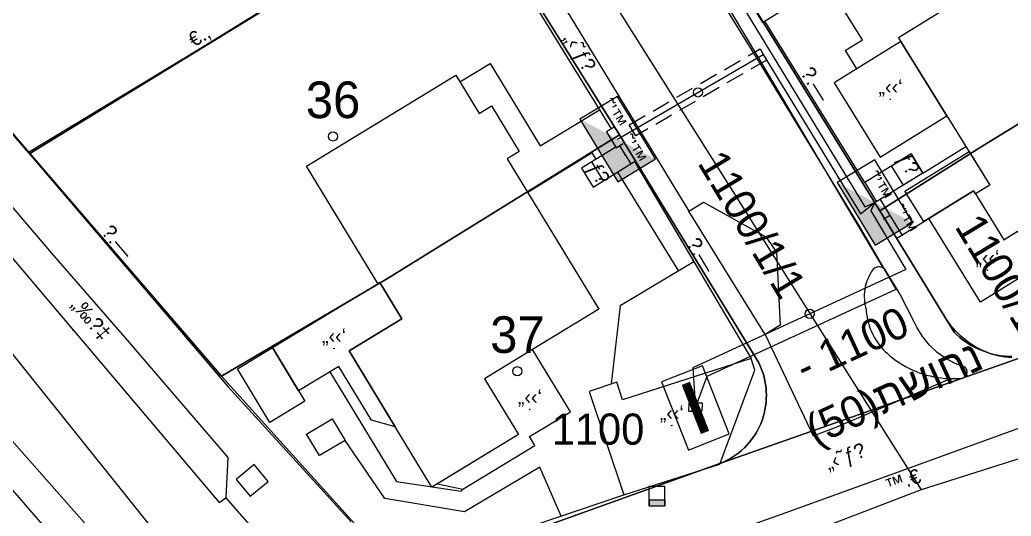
# Model space of a CAD drawing. Header units: metres. Extents: x 218299 to 220222, y 572714 to 574340.
# Drawn here: x 218896.3 to 218950.4, y 573166.8 to 573193.9 of the extents above; entities that cross this region are included whole.
import ezdxf
from ezdxf.enums import TextEntityAlignment as Align

# ---------------------------------------------------------------- set-up
doc = ezdxf.new("R2010")
doc.units = ezdxf.units.M
doc.header["$MEASUREMENT"] = 0
doc.linetypes.add('DASH15', pattern=[1.5, 1, -0.5])
for name, color, linetype in [('1602', 44, 'Continuous'), ('1603', 44, 'Continuous'), ('6091', 102, 'CABLEUNDEXIST03'), ('6151', 102, 'CABLEUNDEXIST03'), ('6241', 7, 'Continuous'), ('6261', 7, 'Continuous'), ('6701', 7, 'DASH15'), ('6910', 102, 'Continuous'), ('6916', 7, 'Continuous'), ('A_POINTS', 2, 'Continuous'), ('M2200', 253, 'Continuous'), ('M2207', 253, 'Continuous'), ('M2401', 7, 'Continuous'), ('M2404', 7, 'Continuous'), ('M2407', 253, 'Continuous'), ('M2408', 253, 'Continuous'), ('M2412', 253, 'Continuous'), ('M2420', 253, 'Continuous'), ('M2430', 253, 'Continuous'), ('M2601', 253, 'Continuous'), ('M2602', 253, 'Continuous'), ('M2605', 253, 'Continuous'), ('M2612', 253, 'Continuous'), ('M5235', 253, 'Continuous'), ('M5250', 253, 'Continuous')]:
    doc.layers.add(name, color=color, linetype=linetype)
doc.styles.add('HEBTXT', font='HEBTXT')
doc.styles.add('MAVAT_HEBTXT', font='HEBTXT')
doc.linetypes.add('CABLEUNDEXIST03', pattern='A,3.5,[222,elecad.shx,S=0.01,R=0,X=0,Y=0],1.5', length=5)

# ---------------------------------------------------------------- blocks, each defined once
blk = doc.blocks.new('6261')
blk.add_lwpolyline([(-2, -1.2), (2, -1.2), (2, 1.2), (-2, 1.2)], close=True)
at = {"color": 0}
blk.add_solid([(2, 1.2), (-2, -1.2), (2, -1.2)], dxfattribs=at)
at = {"color": 0, "style": 'HEBTXT'}
blk.add_attdef('PIL_NAME', (2.689, 2.418), '', height=1.7, dxfattribs=at)
at = {"style": 'HEBTXT'}
blk.add_attdef('CAMUT_MONIM', (2.489, 0.218), '', height=1.7, dxfattribs=at)
at = {"color": 0, "style": 'HEBTXT', "flags": 1}
for tag, p in [('TYPE', (2.585, -1.773)), ('MAP_TYPE', (2.689, -3.782))]:
    blk.add_attdef(tag, p, '', height=1.7, dxfattribs=at)
blk = doc.blocks.new('6910')
at = {"layer": 'A_POINTS'}
blk.add_circle((0, 0), 0.25, dxfattribs=at)
at = {"color": 0, "style": 'HEBTXT', "flags": 1}
blk.add_attdef('CODE', (-2.918, 6.399), '', height=1.7, dxfattribs=at)
at = {"color": 0, "style": 'HEBTXT'}
for tag, p in [('PATH', (0.169, 4.708)), ('HTCH', (0.169, 2.708))]:
    blk.add_attdef(tag, text='', height=1.7, dxfattribs=at).set_placement(p, align=Align.MIDDLE_CENTER)
blk = doc.blocks.new('6241')
at = {"color": 0}
blk.add_lwpolyline([(-2, -1.2), (2, -1.2), (2, 1.2), (-2, 1.2)], close=True, dxfattribs=at)
blk.add_lwpolyline([(-2, -1.2), (2, -1.2), (2, 1.2), (-2, 1.2)], close=True, dxfattribs=at)
at = {"color": 0, "const_width": 0.48}
blk.add_lwpolyline([(-1.44, 0), (1.44, 0)], dxfattribs=at)
blk.add_lwpolyline([(-1.44, 0), (1.44, 0)], dxfattribs=at)
at = {"color": 0, "style": 'HEBTXT'}
blk.add_attdef('PIL_NAME', (2.42, 1.776), '', height=1.7, dxfattribs=at)
at = {"color": 0, "style": 'HEBTXT', "flags": 1}
for tag, p in [('TYPE', (2.43, -0.61)), ('MAP_TYPE', (2.423, -2.677))]:
    blk.add_attdef(tag, p, '', height=1.7, dxfattribs=at)
blk = doc.blocks.new('6916')
at = {"layer": 'A_POINTS'}
blk.add_circle((0, 0), 0.25, dxfattribs=at)
at = {"color": 0, "style": 'HEBTXT'}
for tag, p in [('HTCH', (0.006, 3.527)), ('PIPE', (0.049, 1.33))]:
    blk.add_attdef(tag, text='', height=1.7, dxfattribs=at).set_placement(p, align=Align.MIDDLE_CENTER)
blk = doc.blocks.new('1603')
at = {"layer": 'A_POINTS'}
blk.add_circle((0, 0), 0.25, dxfattribs=at)
at = {"color": 0, "style": 'HEBTXT'}
blk.add_attdef('PARCEL_NUM', text='', height=2, dxfattribs=at).set_placement((0, 1), align=Align.CENTER)
at = {"color": 0, "style": 'HEBTXT', "flags": 1}
blk.add_attdef('LOT_NUM', text='', height=2, dxfattribs=at).set_placement((0, -2.5), align=Align.CENTER)
blk = doc.blocks.new('M2404')
blk.add_circle((0, 0), 0.025)
at = {"style": 'MAVAT_HEBTXT'}
blk.add_attdef('NAME', text='', height=0.8, dxfattribs=at).set_placement((0, 1.59), align=Align.MIDDLE)
blk = doc.blocks.new('M2408')
blk.add_circle((0, 0), 0.025)
at = {"style": 'MAVAT_HEBTXT'}
blk.add_attdef('NAME', text='', height=0.8, dxfattribs=at).set_placement((0, 1.59), align=Align.MIDDLE)
blk = doc.blocks.new('M2602')
blk.add_circle((0, 0), 0.025)
at = {"style": 'MAVAT_HEBTXT'}
blk.add_attdef('NAME', text='', height=0.8, dxfattribs=at).set_placement((0, 1.59), align=Align.MIDDLE)
blk = doc.blocks.new('M2605')
blk.add_circle((0, 0), 0.025)
at = {"style": 'MAVAT_HEBTXT'}
blk.add_attdef('NAME', text='', height=0.8, dxfattribs=at).set_placement((0, 1.59), align=Align.MIDDLE)
blk = doc.blocks.new('M2612')
blk.add_circle((0, 0), 0.025)
at = {"style": 'MAVAT_HEBTXT'}
blk.add_attdef('NAME', text='', height=0.8, dxfattribs=at).set_placement((0, 1.59), align=Align.MIDDLE)
blk = doc.blocks.new('M2207')
blk.add_circle((0, 0), 0.025)
at = {"style": 'MAVAT_HEBTXT'}
blk.add_attdef('NAME', text='', height=0.8, dxfattribs=at).set_placement((0, 1.59), align=Align.MIDDLE)
blk = doc.blocks.new('M2412')
blk.add_circle((0, 0), 0.025)
at = {"style": 'MAVAT_HEBTXT'}
blk.add_attdef('NAME', text='', height=0.8, dxfattribs=at).set_placement((0, 1.59), align=Align.MIDDLE)
blk = doc.blocks.new('M5250')
blk.add_circle((0, 0), 0.025)
at = {"style": 'MAVAT_HEBTXT'}
blk.add_attdef('NAME', text='', height=0.8, dxfattribs=at).set_placement((0, 1.25), align=Align.MIDDLE)
blk = doc.blocks.new('M2430')
blk.add_circle((0, 0), 0.025)
at = {"style": 'MAVAT_HEBTXT'}
blk.add_attdef('NAME', text='', height=0.8, dxfattribs=at).set_placement((0, 1.25), align=Align.MIDDLE)
blk = doc.blocks.new('*U89')
at = {"linetype": 'Continuous'}
for p, q in [((-0.85, 0), (-0.85, -0.66)), ((0.85, 0), (0.85, -0.66))]:
    blk.add_line(p, q, dxfattribs=at)
blk.add_solid([(-0.85, 0), (-0.85, -0.66), (0.85, -0.66)], dxfattribs=at)
at = {"linetype": 'Continuous', "extrusion": (0, 0, -1)}
blk.add_solid([(0.85, 0), (-0.85, 0), (-0.85, -0.66)], dxfattribs=at)
blk = doc.blocks.new('M5235')
for points in [[(-0.85, 1.47), (0.85, 1.47)], [(-0.85, -0.66), (-0.85, 1.47)], [(0.85, -0.66), (0.85, 1.47)], [(-0.85, 0), (0.85, 0)], [(-0.85, -0.66), (0.85, -0.66)]]:
    blk.add_lwpolyline(points)
at = {"linetype": 'Continuous'}
blk.add_blockref('*U89', (0, 0), dxfattribs=at)
at = {"style": 'MAVAT_HEBTXT', "flags": 1}
for tag, p in [('MARK', (0, 2.72)), ('HEIGHT', (0, -1.92)), ('NAME', (0, -4.48))]:
    blk.add_attdef(tag, text='', height=0.8, dxfattribs=at).set_placement(p, align=Align.MIDDLE)
blk = doc.blocks.new('111')
at = {"layer": 'M2200'}
for points in [[(218960.155, 573185.195, 569.355), (218954.91, 573193.668, 569.455), (218952.316, 573197.857, 569.505), (218944.269, 573192.876, 569.355), (218946.907, 573188.614, 569.275), (218949.245, 573184.838, 569.205), (218948.457, 573184.351, 568.905), (218948.457, 573184.351, 568.905), (218950.005, 573181.851, 569.055), (218950.005, 573181.851, 569.055), (218950.76, 573182.319, 569.355), (218950.76, 573182.319, 569.355), (218952.076, 573180.193, 569.355)], [(218911.929, 573185.872, 569.008), (218920.092, 573190.831, 569.008), (218921.36, 573188.744, 569.008), (218922.039, 573189.157, 568.633), (218923.549, 573186.672, 568.558), (218922.897, 573186.276, 568.933), (218927.895, 573178.05, 569.008), (218924.275, 573175.851, 571.053), (218921.653, 573174.258, 572.533), (218921.653, 573174.258, 572.533), (218923.504, 573171.211, 572.458), (218923.504, 573171.211, 572.458), (218918.782, 573168.342, 572.458), (218916.778, 573171.639, 572.492), (218914.26, 573175.785, 572.533), (218914.26, 573175.785, 572.533), (218917.135, 573177.532, 573.208), (218917.135, 573177.532, 573.208), (218915.926, 573179.521, 573.058), (218915.926, 573179.521, 573.058), (218915.825, 573179.46, 568.858)], [(218910.065, 573175.96, 568.858), (218911.843, 573173.033, 568.858), (218909.934, 573171.873, 568.858), (218908.155, 573174.8, 568.858), (218910.065, 573175.96, 568.858)]]:
    blk.add_polyline3d(points, close=True, dxfattribs=at)
at = {"layer": 'M2207'}
for points in [[(218937.707, 573202.029, 568.98), (218933.385, 573199.404, 568.755), (218936.841, 573193.714, 568.755), (218941.235, 573196.458, 568.68)], [(218946.907, 573188.614, 569.275), (218944.39, 573192.681, 569.275), (218940.738, 573190.42, 569.275), (218943.256, 573186.353, 569.275), (218946.907, 573188.614, 569.275)], [(218948.111, 573186.671, 568.79), (218949.245, 573184.838, 568.79), (218948.457, 573184.351, 568.79), (218948.351, 573184.522, 568.79), (218945.637, 573182.841, 568.04), (218944.608, 573184.502, 568.115)], [(218948.457, 573184.351, 568.895), (218950.005, 573181.851, 568.895), (218950.76, 573182.319, 568.895), (218951.934, 573180.423, 568.97), (218948.737, 573178.444, 568.895), (218945.91, 573183.01, 568.895), (218948.351, 573184.522, 568.895)], [(218915.926, 573179.521, 569.383), (218917.135, 573177.532, 569.383), (218914.26, 573175.785, 569.308), (218916.778, 573171.639, 569.008), (218915.476, 573172, 569.008), (218913.696, 573174.93, 569.233), (218911.501, 573173.596, 569.158), (218910.065, 573175.96, 569.308), (218910.065, 573175.96, 569.308)], [(218921.653, 573174.258, 569.533), (218923.504, 573171.211, 569.533), (218919.085, 573168.526, 569.458), (218920.474, 573168.228, 569.308), (218924.407, 573170.618, 569.308), (218924.117, 573171.096, 569.233), (218926.343, 573172.448, 569.008), (218924.275, 573175.851, 568.933)], [(218929.253, 573167.914, 567.283), (218934.497, 573169.596, 567.208), (218936.423, 573174.733, 568.108), (218936.222, 573175.361, 568.258), (218929.187, 573173.104, 568.333), (218928.874, 573174.079, 568.483), (218927.372, 573173.554, 568.483)], [(218911.932, 573171.237, 567.733), (218913.333, 573172.072, 567.808), (218914.035, 573170.894, 567.808), (218912.635, 573170.059, 567.733), (218911.932, 573171.237, 567.733)]]:
    blk.add_polyline3d(points, close=True, dxfattribs=at)
at = {"layer": 'M2401'}
for points in [[(218900.092, 573163.313, 563.869), (218896.005, 573168.04, 563.794), (218891.947, 573172.745, 563.569), (218885.781, 573180.053, 563.494), (218885.764, 573182.15, 563.494), (218884.772, 573183.349, 563.494), (218882.432, 573183.805, 563.344), (218876.136, 573191.194, 563.194), (218868.604, 573200.015, 562.819), (218868.781, 573202.132, 562.819), (218864.32, 573207.229, 562.744), (218860.486, 573211.697, 562.669), (218856.946, 573215.813, 562.444), (218852.027, 573221.51, 562.294), (218844.528, 573230.349, 561.994)], [(218893.461, 573186.437, 563.644), (218898.001, 573181.12, 563.794), (218902.131, 573176.363, 563.944), (218907.636, 573169.962, 564.094), (218907.524, 573167.762, 564.094), (218910.003, 573164.923, 564.169)], [(218932.198, 573164.849, 564.544), (218937.864, 573166.87, 564.694), (218944.865, 573169.385, 564.994), (218952.577, 573172.196, 564.994), (218953.479, 573174.083, 565.144), (218960.576, 573176.65, 565.519), (218970.684, 573180.345, 565.819), (218976.348, 573182.397, 566.119), (218981.279, 573184.098, 566.419)], [(218936.984, 573176.683, 565.469), (218932.815, 573183.414, 565.694), (218932.815, 573183.414, 565.694), (218933.608, 573183.905, 565.694), (218937.022, 573182.013, 565.619), (218937.594, 573181.172, 565.544), (218937.791, 573177.183, 565.394), (218936.984, 573176.683, 565.469), (218936.984, 573176.683, 565.469)]]:
    blk.add_polyline3d(points, dxfattribs=at)
blk.add_polyline3d([(218943.523, 573180.243, 565.553), (218943.469, 573180.286, 565.554), (218943.443, 573180.302, 565.553), (218943.36, 573180.341, 565.551), (218943.301, 573180.357, 565.548), (218943.241, 573180.366, 565.543), (218943.18, 573180.367, 565.538), (218943.119, 573180.36, 565.531), (218943.061, 573180.345, 565.524), (218943.004, 573180.322, 565.515), (218942.951, 573180.292, 565.507), (218942.903, 573180.256, 565.498), (218942.86, 573180.214, 565.488), (218942.823, 573180.166, 565.478), (218942.792, 573180.114, 565.469), (218942.744, 573180.039, 565.454), (218942.676, 573179.92, 565.432), (218942.615, 573179.797, 565.412), (218942.561, 573179.67, 565.393), (218942.514, 573179.54, 565.377), (218942.474, 573179.408, 565.362), (218942.442, 573179.274, 565.349), (218942.417, 573179.137, 565.337), (218942.4, 573179, 565.328), (218942.39, 573178.861, 565.321), (218942.389, 573178.722, 565.315), (218942.395, 573178.584, 565.312), (218942.409, 573178.445, 565.311), (218942.43, 573178.308, 565.311), (218942.46, 573178.172, 565.314), (218942.496, 573178.038, 565.319), (218942.502, 573177.95, 565.312), (218942.519, 573177.786, 565.301), (218942.543, 573177.622, 565.29), (218942.576, 573177.46, 565.281), (218942.616, 573177.299, 565.272), (218942.664, 573177.14, 565.265), (218942.72, 573176.984, 565.258), (218942.782, 573176.831, 565.252), (218942.853, 573176.681, 565.248), (218942.93, 573176.534, 565.244), (218943.014, 573176.391, 565.241), (218943.105, 573176.252, 565.24), (218943.203, 573176.118, 565.239), (218943.307, 573175.989, 565.24), (218943.416, 573175.865, 565.241), (218943.532, 573175.746, 565.244), (218943.633, 573175.652, 565.242), (218943.789, 573175.516, 565.239), (218943.951, 573175.386, 565.237), (218944.117, 573175.263, 565.236), (218944.288, 573175.146, 565.235), (218944.463, 573175.036, 565.235), (218944.642, 573174.932, 565.236), (218944.826, 573174.836, 565.237), (218945.012, 573174.746, 565.239), (218945.202, 573174.664, 565.241), (218945.395, 573174.589, 565.245), (218945.591, 573174.522, 565.248), (218945.789, 573174.463, 565.253), (218945.99, 573174.411, 565.258), (218946.192, 573174.366, 565.263), (218946.396, 573174.33, 565.27), (218946.601, 573174.302, 565.276), (218946.807, 573174.281, 565.284), (218947.013, 573174.268, 565.292), (218947.117, 573174.266, 565.296), (218947.22, 573174.264, 565.3), (218947.427, 573174.267, 565.309), (218947.633, 573174.279, 565.319), (218947.635, 573174.278, 565.319), (218947.688, 573174.28, 565.319), (218947.74, 573174.29, 565.319), (218947.791, 573174.307, 565.319), (218947.838, 573174.332, 565.319), (218947.881, 573174.364, 565.319), (218947.919, 573174.401, 565.319), (218947.95, 573174.444, 565.319), (218947.975, 573174.491, 565.319), (218947.993, 573174.541, 565.319), (218948.003, 573174.594, 565.319), (218948.005, 573174.647, 565.319), (218947.999, 573174.7, 565.319), (218947.985, 573174.751, 565.319), (218947.964, 573174.8, 565.319), (218947.935, 573174.845, 565.319), (218947.897, 573174.889, 565.319), (218947.352, 573175.088, 565.3), (218946.839, 573175.359, 565.298), (218946.367, 573175.697, 565.311), (218945.945, 573176.095, 565.339), (218945.581, 573176.546, 565.383), (218945.283, 573177.04, 565.44), (218945.177, 573177.261, 565.469), (218944.333, 573178.887, 565.544)], close=True, dxfattribs=at)
at = {"layer": 'M2404'}
for points in [[(218900.092, 573163.313, 563.869), (218896.005, 573168.04, 563.794), (218891.947, 573172.745, 563.569), (218885.781, 573180.053, 563.494), (218885.764, 573182.15, 563.494), (218884.772, 573183.349, 563.494), (218882.432, 573183.805, 563.344), (218876.136, 573191.194, 563.194), (218868.604, 573200.015, 562.819), (218868.781, 573202.132, 562.819), (218864.32, 573207.229, 562.744), (218860.486, 573211.697, 562.669), (218856.946, 573215.813, 562.444), (218852.027, 573221.51, 562.294), (218844.528, 573230.349, 561.994)], [(218893.461, 573186.437, 563.644), (218898.001, 573181.12, 563.794), (218902.131, 573176.363, 563.944), (218907.636, 573169.962, 564.094), (218907.524, 573167.762, 564.094), (218910.003, 573164.923, 564.169)], [(218932.198, 573164.849, 564.544), (218937.864, 573166.87, 564.694), (218944.865, 573169.385, 564.994), (218952.577, 573172.196, 564.994), (218953.479, 573174.083, 565.144), (218960.576, 573176.65, 565.519), (218970.684, 573180.345, 565.819), (218976.348, 573182.397, 566.119), (218981.279, 573184.098, 566.419)], [(218936.984, 573176.683, 565.469), (218932.815, 573183.414, 565.694), (218932.815, 573183.414, 565.694), (218933.608, 573183.905, 565.694), (218937.022, 573182.013, 565.619), (218937.594, 573181.172, 565.544), (218937.791, 573177.183, 565.394), (218936.984, 573176.683, 565.469), (218936.984, 573176.683, 565.469)]]:
    blk.add_polyline3d(points, dxfattribs=at)
blk.add_polyline3d([(218943.523, 573180.243, 565.553), (218943.469, 573180.286, 565.554), (218943.443, 573180.302, 565.553), (218943.36, 573180.341, 565.551), (218943.301, 573180.357, 565.548), (218943.241, 573180.366, 565.543), (218943.18, 573180.367, 565.538), (218943.119, 573180.36, 565.531), (218943.061, 573180.345, 565.524), (218943.004, 573180.322, 565.515), (218942.951, 573180.292, 565.507), (218942.903, 573180.256, 565.498), (218942.86, 573180.214, 565.488), (218942.823, 573180.166, 565.478), (218942.792, 573180.114, 565.469), (218942.744, 573180.039, 565.454), (218942.676, 573179.92, 565.432), (218942.615, 573179.797, 565.412), (218942.561, 573179.67, 565.393), (218942.514, 573179.54, 565.377), (218942.474, 573179.408, 565.362), (218942.442, 573179.274, 565.349), (218942.417, 573179.137, 565.337), (218942.4, 573179, 565.328), (218942.39, 573178.861, 565.321), (218942.389, 573178.722, 565.315), (218942.395, 573178.584, 565.312), (218942.409, 573178.445, 565.311), (218942.43, 573178.308, 565.311), (218942.46, 573178.172, 565.314), (218942.496, 573178.038, 565.319), (218942.502, 573177.95, 565.312), (218942.519, 573177.786, 565.301), (218942.543, 573177.622, 565.29), (218942.576, 573177.46, 565.281), (218942.616, 573177.299, 565.272), (218942.664, 573177.14, 565.265), (218942.72, 573176.984, 565.258), (218942.782, 573176.831, 565.252), (218942.853, 573176.681, 565.248), (218942.93, 573176.534, 565.244), (218943.014, 573176.391, 565.241), (218943.105, 573176.252, 565.24), (218943.203, 573176.118, 565.239), (218943.307, 573175.989, 565.24), (218943.416, 573175.865, 565.241), (218943.532, 573175.746, 565.244), (218943.633, 573175.652, 565.242), (218943.789, 573175.516, 565.239), (218943.951, 573175.386, 565.237), (218944.117, 573175.263, 565.236), (218944.288, 573175.146, 565.235), (218944.463, 573175.036, 565.235), (218944.642, 573174.932, 565.236), (218944.826, 573174.836, 565.237), (218945.012, 573174.746, 565.239), (218945.202, 573174.664, 565.241), (218945.395, 573174.589, 565.245), (218945.591, 573174.522, 565.248), (218945.789, 573174.463, 565.253), (218945.99, 573174.411, 565.258), (218946.192, 573174.366, 565.263), (218946.396, 573174.33, 565.27), (218946.601, 573174.302, 565.276), (218946.807, 573174.281, 565.284), (218947.013, 573174.268, 565.292), (218947.117, 573174.266, 565.296), (218947.22, 573174.264, 565.3), (218947.427, 573174.267, 565.309), (218947.633, 573174.279, 565.319), (218947.635, 573174.278, 565.319), (218947.688, 573174.28, 565.319), (218947.74, 573174.29, 565.319), (218947.791, 573174.307, 565.319), (218947.838, 573174.332, 565.319), (218947.881, 573174.364, 565.319), (218947.919, 573174.401, 565.319), (218947.95, 573174.444, 565.319), (218947.975, 573174.491, 565.319), (218947.993, 573174.541, 565.319), (218948.003, 573174.594, 565.319), (218948.005, 573174.647, 565.319), (218947.999, 573174.7, 565.319), (218947.985, 573174.751, 565.319), (218947.964, 573174.8, 565.319), (218947.935, 573174.845, 565.319), (218947.897, 573174.889, 565.319), (218947.352, 573175.088, 565.3), (218946.839, 573175.359, 565.298), (218946.367, 573175.697, 565.311), (218945.945, 573176.095, 565.339), (218945.581, 573176.546, 565.383), (218945.283, 573177.04, 565.44), (218945.177, 573177.261, 565.469), (218944.333, 573178.887, 565.544)], close=True, dxfattribs=at)
at = {"layer": 'M2407'}
for points in [[(218941.351, 573192.18, 566.615), (218942.29, 573192.761, 566.615), (218940.345, 573195.903, 566.615)], [(218941.351, 573192.18, 566.615), (218941.969, 573191.182, 566.615)], [(218920.308, 573190.476, 566.44), (218921.955, 573191.477, 566.383), (218924.692, 573186.971, 566.383), (218926.111, 573187.833, 566.383)], [(218928.908, 573185.54, 566.308), (218932.237, 573180.138, 566.094)], [(218929.053, 573178.249, 566.383), (218928.577, 573173.975, 566.383)], [(218913.204, 573174.631, 566.098), (218916.838, 573168.65, 566.233), (218920.369, 573168.118, 566.233), (218920.474, 573168.228, 566.233)], [(218925.84, 573166.761, 566.28), (218924.67, 573169.437, 566.43), (218920.55, 573166.985, 566.13), (218916.199, 573167.725, 566.13), (218914.035, 573170.894, 566.28)]]:
    blk.add_polyline3d(points, dxfattribs=at)
at = {"layer": 'M2408'}
for points in [[(218943.443, 573180.302, 565.478), (218937.307, 573190.634, 565.628), (218930.921, 573201.364, 566.078), (218924.692, 573211.125, 566.153), (218917.372, 573223.097, 566.003)], [(218926.169, 573194.31, 566.058), (218930.708, 573186.845, 565.833), (218932.815, 573183.414, 565.608)], [(218936.984, 573176.683, 565.233), (218939.595, 573171.145, 564.915), (218940.765, 573171.579, 564.915), (218947.117, 573174.266, 565.264)]]:
    blk.add_polyline3d(points, dxfattribs=at)
at = {"layer": 'M2412'}
for points in [[(218944.944, 573186.545, 566.55), (218945.595, 573185.493, 566.55), (218944.536, 573184.838, 565.5), (218943.885, 573185.89, 565.5), (218944.944, 573186.545, 566.55)], [(218926.957, 573185.759, 566.308), (218927.592, 573184.729, 566.308), (218928.152, 573185.074, 565.858), (218927.517, 573186.104, 565.858), (218926.957, 573185.759, 566.308)]]:
    blk.add_polyline3d(points, close=True, dxfattribs=at)
at = {"layer": 'M2420', "lineweight": -3, "flags": 128}
for points in [[(218894.8, 573248.5), (218945.5, 573168.19)], [(218945.5, 573168.19), (218912.09, 573155.38)]]:
    blk.add_lwpolyline(points, dxfattribs=at)
at = {"layer": 'M2420', "linetype": 'Continuous', "lineweight": -3}
for points in [[(218912.09, 573155.38), (218873.8, 573203.19), (218860.394, 573220.541)], [(219004.09, 573189.81), (218979.59, 573179), (218945.5, 573168.19)]]:
    blk.add_lwpolyline(points, dxfattribs=at)
at = {"layer": 'M2430'}
for points in [[(218893.256, 573186.453, 563.419), (218892.017, 573185.371, 563.344), (218907.156, 573167.5, 563.944), (218907.524, 573167.762, 563.944)], [(218885.764, 573182.15, 563.344), (218894.879, 573171.963, 563.494), (218902.37, 573163.481, 563.794), (218902.027, 573163.171, 563.794)]]:
    blk.add_polyline3d(points, dxfattribs=at)
at = {"layer": 'M2601'}
blk.add_polyline3d([(218945.595, 573185.493, 567.02), (218942.904, 573183.827, 567.15)], dxfattribs=at)
at = {"layer": 'M2602'}
for points in [[(218915.976, 573198.367, 567.508), (218905.988, 573192.212, 567.358), (218896.739, 573186.615, 567.358)], [(218915.976, 573198.367, 567.208), (218917.735, 573195.513, 567.208), (218922.192, 573198.259, 567.508), (218922.192, 573198.259, 567.508), (218927.934, 573188.94, 567.508)], [(218926.111, 573187.833, 566.833), (218927.934, 573188.94, 566.833)], [(218928.725, 573187.999, 567.508), (218928.313, 573187.745, 567.508), (218928.849, 573186.875, 567.358), (218929.228, 573187.108, 567.283)], [(218928.827, 573186.911, 567.508), (218927.743, 573186.243, 567.508), (218927.526, 573186.594, 567.658), (218924.017, 573184.432, 568.213)], [(218943.255, 573184.044, 566.925), (218943.793, 573183.175, 566.925), (218943.449, 573182.962, 566.925)], [(218933.087, 573180.643, 566.833), (218929.053, 573178.249, 566.833)]]:
    blk.add_polyline3d(points, dxfattribs=at)
at = {"layer": 'M2605'}
for points in [[(218889.012, 573195.525, 566.252), (218896.991, 573186.324, 565.952), (218907.634, 573173.838, 566.102), (218914.367, 573166.453, 566.102)], [(218920.869, 573165.082, 566.102), (218929.253, 573167.914, 566.402)], [(218945.595, 573185.493, 566.55), (218944.944, 573186.545, 566.55), (218942.417, 573184.981, 566.55), (218936.963, 573193.79, 566.7)], [(218945.595, 573185.493, 566.55), (218947.94, 573186.946, 566.55)], [(218927.743, 573186.243, 566.308), (218926.957, 573185.759, 566.308), (218927.592, 573184.729, 566.308), (218929.841, 573186.115, 566.308)], [(218929.841, 573186.115, 566.308), (218936.222, 573175.361, 566.158)], [(218950.449, 573175.393, 566.4), (218950.256, 573175.412, 566.4), (218950.064, 573175.439, 566.4), (218949.873, 573175.473, 566.4), (218949.684, 573175.516, 566.4), (218949.497, 573175.567, 566.4), (218949.312, 573175.625, 566.4), (218949.13, 573175.691, 566.4), (218948.95, 573175.764, 566.4), (218948.774, 573175.844, 566.4), (218948.601, 573175.932, 566.4), (218948.432, 573176.027, 566.4), (218948.267, 573176.129, 566.4), (218948.106, 573176.237, 566.4), (218947.95, 573176.352, 566.4), (218947.799, 573176.474, 566.4), (218947.652, 573176.601, 566.4), (218947.512, 573176.734, 566.4), (218947.377, 573176.874, 566.4), (218947.247, 573177.018, 566.4), (218947.124, 573177.168, 566.4), (218947.007, 573177.323, 566.4), (218946.897, 573177.482, 566.4), (218946.793, 573177.646, 566.4), (218946.708, 573177.792, 566.4), (218944.161, 573181.934, 566.4), (218945.91, 573183.01, 566.4)]]:
    blk.add_polyline3d(points, dxfattribs=at)
at = {"layer": 'M2612'}
for points in [[(218927.934, 573188.94, 567.508), (218928.572, 573187.905, 567.508)], [(218929.024, 573186.982, 566.833), (218929.636, 573185.989, 566.833)], [(218942.417, 573184.981, 567.15), (218943.068, 573183.929, 567.15)], [(218943.793, 573183.175, 566.475), (218944.451, 573182.113, 566.475)]]:
    blk.add_polyline3d(points, dxfattribs=at)
at = {"layer": 'M5250'}
blk.add_polyline3d([(218909.066, 573169.572, 564.18), (218908.093, 573168.758, 564.18), (218908.862, 573167.84, 564.18), (218909.834, 573168.653, 564.18), (218909.066, 573169.572, 564.18)], dxfattribs=at)
at = {"layer": 'M2207'}
ref = blk.add_blockref('M2207', (218943.823, 573189.517), dxfattribs=dict(at, xscale=0.5, yscale=0.5, zscale=0.5))
ref.add_attrib('NAME', '„‹‹‘', dxfattribs={"layer": '0', "height": 0.8, "style": 'MAVAT_HEBTXT'}).set_placement((218943.823, 573190.142), align=Align.MIDDLE)
ref = blk.add_blockref('M2207', (218949.113, 573180.189), dxfattribs=dict(at, xscale=0.5, yscale=0.5, zscale=0.5))
ref.add_attrib('NAME', '„‹‹‘', dxfattribs={"layer": '0', "height": 0.8, "style": 'MAVAT_HEBTXT'}).set_placement((218949.113, 573180.814), align=Align.MIDDLE)
ref = blk.add_blockref('M2207', (218913.432, 573175.912), dxfattribs=dict(at, xscale=0.5, yscale=0.5, zscale=0.5))
ref.add_attrib('NAME', '„‹‹‘', dxfattribs={"layer": '0', "height": 0.8, "style": 'MAVAT_HEBTXT'}).set_placement((218913.432, 573176.537), align=Align.MIDDLE)
ref = blk.add_blockref('M2207', (218924.128, 573172.579), dxfattribs=dict(at, xscale=0.5, yscale=0.5, zscale=0.5))
ref.add_attrib('NAME', '„‹‹‘', dxfattribs={"layer": '0', "height": 0.8, "style": 'MAVAT_HEBTXT'}).set_placement((218924.128, 573173.204), align=Align.MIDDLE)
ref = blk.add_blockref('M2207', (218931.877, 573171.702), dxfattribs=dict(at, xscale=0.5, yscale=0.5, zscale=0.5))
ref.add_attrib('NAME', '„‹‹‘', dxfattribs={"layer": '0', "height": 0.8, "style": 'MAVAT_HEBTXT'}).set_placement((218931.877, 573172.327), align=Align.MIDDLE)
at = {"layer": 'M2404'}
ref = blk.add_blockref('M2404', (218944.311, 573169.186), dxfattribs=dict(at, xscale=0.5, yscale=0.5, zscale=0.5))
ref.add_attrib('NAME', '™.€', dxfattribs={"layer": '0', "height": 0.8, "rotation": 19.762, "style": 'MAVAT_HEBTXT'}).set_placement((218944.497, 573168.668), align=Align.MIDDLE)
at = {"layer": 'M2408'}
ref = blk.add_blockref('M2408', (218927.513, 573192.099), dxfattribs=dict(at, xscale=0.5, yscale=0.5, zscale=0.5))
ref.add_attrib('NAME', '„‹˜ƒ\x8e', dxfattribs={"layer": '0', "height": 0.8, "rotation": 301.299, "style": 'MAVAT_HEBTXT'}).set_placement((218926.777, 573192.052), align=Align.MIDDLE)
ref = blk.add_blockref('M2408', (218940.543, 573171.497), dxfattribs=dict(at, xscale=0.5, yscale=0.5, zscale=0.5))
ref.add_attrib('NAME', '„‹˜ƒ\x8e', dxfattribs={"layer": '0', "height": 0.8, "rotation": 20.3343, "style": 'MAVAT_HEBTXT'}).set_placement((218941.387, 573169.928), align=Align.MIDDLE)
at = {"layer": 'M2412'}
ref = blk.add_blockref('M2412', (218944.536, 573184.838), dxfattribs=dict(at, xscale=0.5, yscale=0.5, zscale=0.5))
ref.add_attrib('NAME', 'ƒ\x8e', dxfattribs={"layer": '0', "height": 0.8, "rotation": 301.7622, "style": 'MAVAT_HEBTXT'}).set_placement((218944.726, 573185.947), align=Align.MIDDLE)
ref = blk.add_blockref('M2412', (218927.339, 573185.139), dxfattribs=dict(at, xscale=0.5, yscale=0.5, zscale=0.5))
ref.add_attrib('NAME', 'ƒ\x8e', dxfattribs={"layer": '0', "height": 0.8, "rotation": 301.6409, "style": 'MAVAT_HEBTXT'}).set_placement((218927.807, 573185.427), align=Align.MIDDLE)
at = {"layer": 'M2430'}
ref = blk.add_blockref('M2430', (218899.2, 573176.892), dxfattribs=dict(at, xscale=0.5, yscale=0.5, zscale=0.5))
ref.add_attrib('NAME', '„‰\x90‡', dxfattribs={"layer": '0', "height": 0.8, "rotation": 310.2704, "style": 'MAVAT_HEBTXT'}).set_placement((218900.13, 573177.497), align=Align.MIDDLE)
at = {"layer": 'M2602'}
ref = blk.add_blockref('M2602', (218906.38, 573192.454), dxfattribs=dict(at, xscale=0.5, yscale=0.5, zscale=0.5))
ref.add_attrib('NAME', '€.‚', dxfattribs={"layer": '0', "height": 0.8, "rotation": 31.6409, "style": 'MAVAT_HEBTXT'}).set_placement((218906.092, 573192.922), align=Align.MIDDLE)
at = {"layer": 'M2605'}
ref = blk.add_blockref('M2605', (218939.272, 573190.06), dxfattribs=dict(at, xscale=0.5, yscale=0.5, zscale=0.5))
ref.add_attrib('NAME', '\x9a.—', dxfattribs={"layer": '0', "height": 0.8, "rotation": 301.7622, "style": 'MAVAT_HEBTXT'}).set_placement((218939.74, 573190.35), align=Align.MIDDLE)
ref = blk.add_blockref('M2605', (218901.211, 573181.398), dxfattribs=dict(at, xscale=0.5, yscale=0.5, zscale=0.5))
ref.add_attrib('NAME', '\x9a.—', dxfattribs={"layer": '0', "height": 0.8, "rotation": 310.4427, "style": 'MAVAT_HEBTXT'}).set_placement((218901.63, 573181.755), align=Align.MIDDLE)
ref = blk.add_blockref('M2605', (218933.031, 573180.738), dxfattribs=dict(at, xscale=0.5, yscale=0.5, zscale=0.5))
ref.add_attrib('NAME', '\x9a.—', dxfattribs={"layer": '0', "height": 0.8, "rotation": 300.6844, "style": 'MAVAT_HEBTXT'}).set_placement((218933.504, 573181.019), align=Align.MIDDLE)
at = {"layer": 'M2612'}
ref = blk.add_blockref('M2612', (218928.253, 573188.423), dxfattribs=dict(at, xscale=0.5, yscale=0.5, zscale=0.5))
ref.add_attrib('NAME', '˜’™', dxfattribs={"layer": '0', "height": 0.8, "rotation": 301.6409, "style": 'MAVAT_HEBTXT'}).set_placement((218928.721, 573188.711), align=Align.MIDDLE)
ref = blk.add_blockref('M2612', (218929.33, 573186.486), dxfattribs=dict(at, xscale=0.5, yscale=0.5, zscale=0.5))
ref.add_attrib('NAME', '˜’™', dxfattribs={"layer": '0', "height": 0.8, "rotation": 301.6409, "style": 'MAVAT_HEBTXT'}).set_placement((218929.799, 573186.774), align=Align.MIDDLE)
ref = blk.add_blockref('M2612', (218942.742, 573184.455), dxfattribs=dict(at, xscale=0.5, yscale=0.5, zscale=0.5))
ref.add_attrib('NAME', '˜’™', dxfattribs={"layer": '0', "height": 0.8, "rotation": 301.7622, "style": 'MAVAT_HEBTXT'}).set_placement((218943.21, 573184.745), align=Align.MIDDLE)
ref = blk.add_blockref('M2612', (218944.122, 573182.644), dxfattribs=dict(at, xscale=0.5, yscale=0.5, zscale=0.5))
ref.add_attrib('NAME', '˜’™', dxfattribs={"layer": '0', "height": 0.8, "rotation": 301.7622, "style": 'MAVAT_HEBTXT'}).set_placement((218944.589, 573182.933), align=Align.MIDDLE)
at = {"layer": 'M5235', "xscale": 0.5, "yscale": 0.5, "zscale": 0.5}
blk.add_blockref('M5235', (218931.07, 573167.649, 564.63), dxfattribs=at)
at = {"layer": 'M5250', "xscale": 0.5, "yscale": 0.5, "zscale": 0.5}
blk.add_blockref('M5250', (218908.862, 573167.84, 564.18), dxfattribs=at)

msp = doc.modelspace()

# ---------------------------------------------------------------- linework, layer by layer
at = {"layer": '1602'}
for points in [[(218857.386, 573232.121), (218872.205, 573215.274), (218873.261, 573214.034), (218877.486, 573209.071), (218883.926, 573201.601), (218890.486, 573193.931), (218896.816, 573186.561), (218907.286, 573174.391), (218914.886, 573165.981)], [(218951.636, 573175.651), (218934.506, 573169.621), (218934.6903, 573169.6986), (218934.8705, 573169.7853), (218935.0462, 573169.8809), (218935.2168, 573169.9851), (218935.3821, 573170.0978), (218935.5415, 573170.2186), (218935.6946, 573170.3471), (218935.8411, 573170.4832), (218935.9807, 573170.6265), (218936.1129, 573170.7765), (218936.2375, 573170.9329), (218936.3541, 573171.0954), (218936.4624, 573171.2635), (218936.5622, 573171.4368), (218936.6532, 573171.6149), (218936.7351, 573171.7973), (218936.8079, 573171.9836), (218936.8713, 573172.1733), (218936.9251, 573172.3659), (218936.9692, 573172.5609), (218937.0035, 573172.7579), (218937.0279, 573172.9564), (218937.0423, 573173.1559), (218937.0468, 573173.3558), (218937.0413, 573173.5557), (218937.0258, 573173.7551), (218937.0003, 573173.9534), (218936.965, 573174.1503), (218936.9199, 573174.3451), (218936.8651, 573174.5374), (218936.8007, 573174.7268), (218936.727, 573174.9127), (218936.6441, 573175.0946), (218936.496, 573175.371), (218929.026, 573187.571), (218920.556, 573201.121)], [(218935.016, 573196.751), (218943.236, 573183.431), (218947.296, 573176.811), (218947.4369, 573176.6691), (218947.5847, 573176.5344), (218947.7391, 573176.4073), (218947.8996, 573176.288), (218948.0659, 573176.177), (218948.2376, 573176.0743), (218948.4141, 573175.9804), (218948.5951, 573175.8954), (218948.886, 573175.781), (218949.0722, 573175.708), (218949.2618, 573175.6444), (218949.4543, 573175.5904), (218949.6493, 573175.5461), (218949.8463, 573175.5115), (218950.0448, 573175.4869), (218950.2442, 573175.4722), (218950.4441, 573175.4675)], [(218950.4441, 573175.4675), (218950.2442, 573175.4722), (218950.0448, 573175.4869), (218949.8463, 573175.5115), (218949.6493, 573175.5461), (218949.4543, 573175.5904), (218949.2618, 573175.6444), (218949.0722, 573175.708), (218948.886, 573175.781), (218948.5951, 573175.8954), (218948.4141, 573175.9804), (218948.2376, 573176.0743), (218948.0659, 573176.177), (218947.8996, 573176.288), (218947.7391, 573176.4073), (218947.5847, 573176.5344), (218947.4369, 573176.6691), (218947.296, 573176.811), (218943.236, 573183.431), (218948.626, 573186.831), (218955.956, 573191.331)], [(218980.093, 573170.082), (218970.831, 573166.745), (218961.338, 573163.331), (218952.054, 573159.992), (218942.541, 573156.571), (218933.105, 573153.213), (218923.623, 573149.857), (218914.062, 573146.472), (218908.466, 573144.491), (218900.356, 573152.191), (218921.576, 573164.981), (218934.506, 573169.621), (218951.636, 573175.651), (218972.676, 573183.341), (218992.476, 573190.781)], [(218914.886, 573165.981), (218907.286, 573174.391), (218916.346, 573179.731), (218923.676, 573184.271), (218929.026, 573187.571), (218936.496, 573175.371), (218936.6441, 573175.0946), (218936.727, 573174.9127), (218936.8007, 573174.7268), (218936.8651, 573174.5374), (218936.9199, 573174.3451), (218936.965, 573174.1503), (218937.0003, 573173.9534), (218937.0258, 573173.7551), (218937.0413, 573173.5557), (218937.0468, 573173.3558), (218937.0423, 573173.1559), (218937.0279, 573172.9564), (218937.0035, 573172.7579), (218936.9692, 573172.5609), (218936.9251, 573172.3659), (218936.8713, 573172.1733), (218936.8079, 573171.9836), (218936.7351, 573171.7973), (218936.6532, 573171.6149), (218936.5622, 573171.4368), (218936.4624, 573171.2635), (218936.3541, 573171.0954), (218936.2375, 573170.9329), (218936.1129, 573170.7765), (218935.9807, 573170.6265), (218935.8411, 573170.4832), (218935.6946, 573170.3471), (218935.5415, 573170.2186), (218935.3821, 573170.0978), (218935.2168, 573169.9851), (218935.0462, 573169.8809), (218934.8705, 573169.7853), (218934.6903, 573169.6986), (218934.506, 573169.621), (218921.576, 573164.981)]]:
    msp.add_lwpolyline(points, dxfattribs=at)
for points in [[(218948.626, 573186.831), (218943.236, 573183.431), (218935.016, 573196.751), (218956.256, 573210.021), (218964.236, 573197.081), (218955.956, 573191.331)], [(218890.486, 573193.931), (218902.796, 573201.621), (218910.126, 573206.141), (218915.526, 573209.351), (218920.556, 573201.121), (218896.816, 573186.561)], [(218916.346, 573179.731), (218907.286, 573174.391), (218896.816, 573186.561), (218920.556, 573201.121), (218929.026, 573187.571), (218923.676, 573184.271)]]:
    msp.add_lwpolyline(points, close=True, dxfattribs=at)
at = {"layer": '6091'}
msp.add_lwpolyline([(218933.1366, 573172.5468), (218933.1358, 573172.5038), (218933.5458, 573172.5014), (218933.5483, 573172.917), (218933.2642, 573172.9168), (218933.8117, 573174.3946), (218944.1286, 573179.1519), (218942.0818, 573182.6796), (218936.7401, 573191.4265), (218928.7175, 573204.4103), (218923.155, 573213.6377), (218918.1316, 573221.8776), (218912.8335, 573230.3641), (218907.7643, 573239.0062)], dxfattribs=at)
at = {"layer": '6151'}
for points in [[(218929.6943, 573205.5234), (218929.3832, 573205.0211), (218936.0468, 573194.0984), (218942.4187, 573183.6558), (218942.9714, 573183.8804)], [(218928.9226, 573187.3499), (218936.8776, 573191.9689), (218942.1895, 573183.2707), (218942.9714, 573183.8804)], [(218942.9714, 573183.8804), (218942.7541, 573183.4324), (218944.6562, 573180.221), (218933.0302, 573174.8601), (218933.1555, 573172.9168), (218932.81, 573172.9161), (218932.7948, 573172.4862), (218932.9931, 573172.4841), (218932.9966, 573172.5468)]]:
    msp.add_lwpolyline(points, dxfattribs=at)
at = {"layer": '6701'}
msp.add_lwpolyline([(218936.702, 573192.272), (218937.053, 573191.666), (218929.912, 573187.52), (218929.56, 573188.125)], close=True, dxfattribs=at)

# ---------------------------------------------------------------- block references
msp.add_blockref('111', (0, 0))
at = {"layer": '1603'}
for p, values in [((218913.3803, 573187.4923), {'PARCEL_NUM': '36'}), ((218923.4477, 573174.6692), {'PARCEL_NUM': '37'})]:
    msp.add_blockref('1603', p, dxfattribs=at).add_auto_attribs(values)
at = {"layer": '6241'}
ref = msp.add_blockref('6241', (218933.1716, 573172.6668), dxfattribs=dict(at, rotation=291.3671798099101))
ref.add_attrib('PIL_NAME', '1100', (218925.3224, 573170.659), dxfattribs={"layer": '0', "color": 0, "height": 1.7, "style": 'HEBTXT'})
at = {"layer": '6261'}
ref = msp.add_blockref('6261', (218928.9226, 573187.3499), dxfattribs=dict(at, rotation=301.209999999907))
ref.add_attrib('PIL_NAME', '1100/1/1', (218933.2488, 573186.0416), dxfattribs={"layer": '0', "color": 0, "height": 1.7, "rotation": 301.21, "style": 'HEBTXT'})
ref = msp.add_blockref('6261', (218942.9714, 573183.8804), dxfattribs=dict(at, rotation=301.209999999907))
ref.add_attrib('PIL_NAME', '1100/1', (218947.2976, 573182.5721), dxfattribs={"layer": '0', "color": 0, "height": 1.7, "rotation": 301.21, "style": 'HEBTXT'})
at = {"layer": '6910'}
ref = msp.add_blockref('6910', (218939.4091, 573177.8015), dxfattribs=dict(at, rotation=24.755))
ref.add_attrib('PATH', ' - 1100', dxfattribs={"layer": '0', "color": 0, "height": 1.7, "rotation": 24.755, "style": 'HEBTXT'}).set_placement((218941.4181, 573176.0076), align=Align.MIDDLE_CENTER)
ref.add_attrib('HTCH', '(50)תשוחנ', dxfattribs={"layer": '0', "color": 0, "height": 1.7, "rotation": 24.755, "style": 'HEBTXT'}).set_placement((218944.0125, 573173.5008), align=Align.MIDDLE_CENTER)
at = {"layer": '6916', "rotation": 30.14159999999999}
msp.add_blockref('6916', (218933.3071, 573189.8959), dxfattribs=at)

doc.saveas('drawing.dxf')
